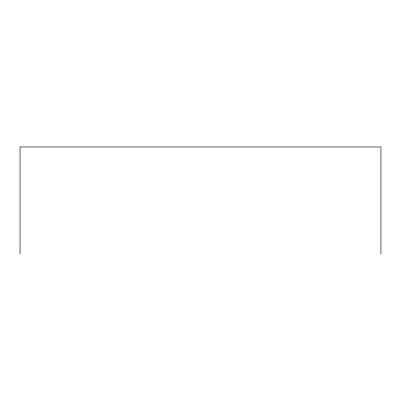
<?xml version="1.0" encoding="UTF-8"?>
<svg xmlns="http://www.w3.org/2000/svg" width="401" height="401" viewBox="0 0 401 401"><rect width="100%" height="100%" fill="white"/><g stroke="black" fill="none" stroke-linecap="round" stroke-linejoin="round"><path stroke-width="0.6" d="M380.95 254.028L380.95 146.972L20.05 146.972L20.05 254.028"/></g></svg>
